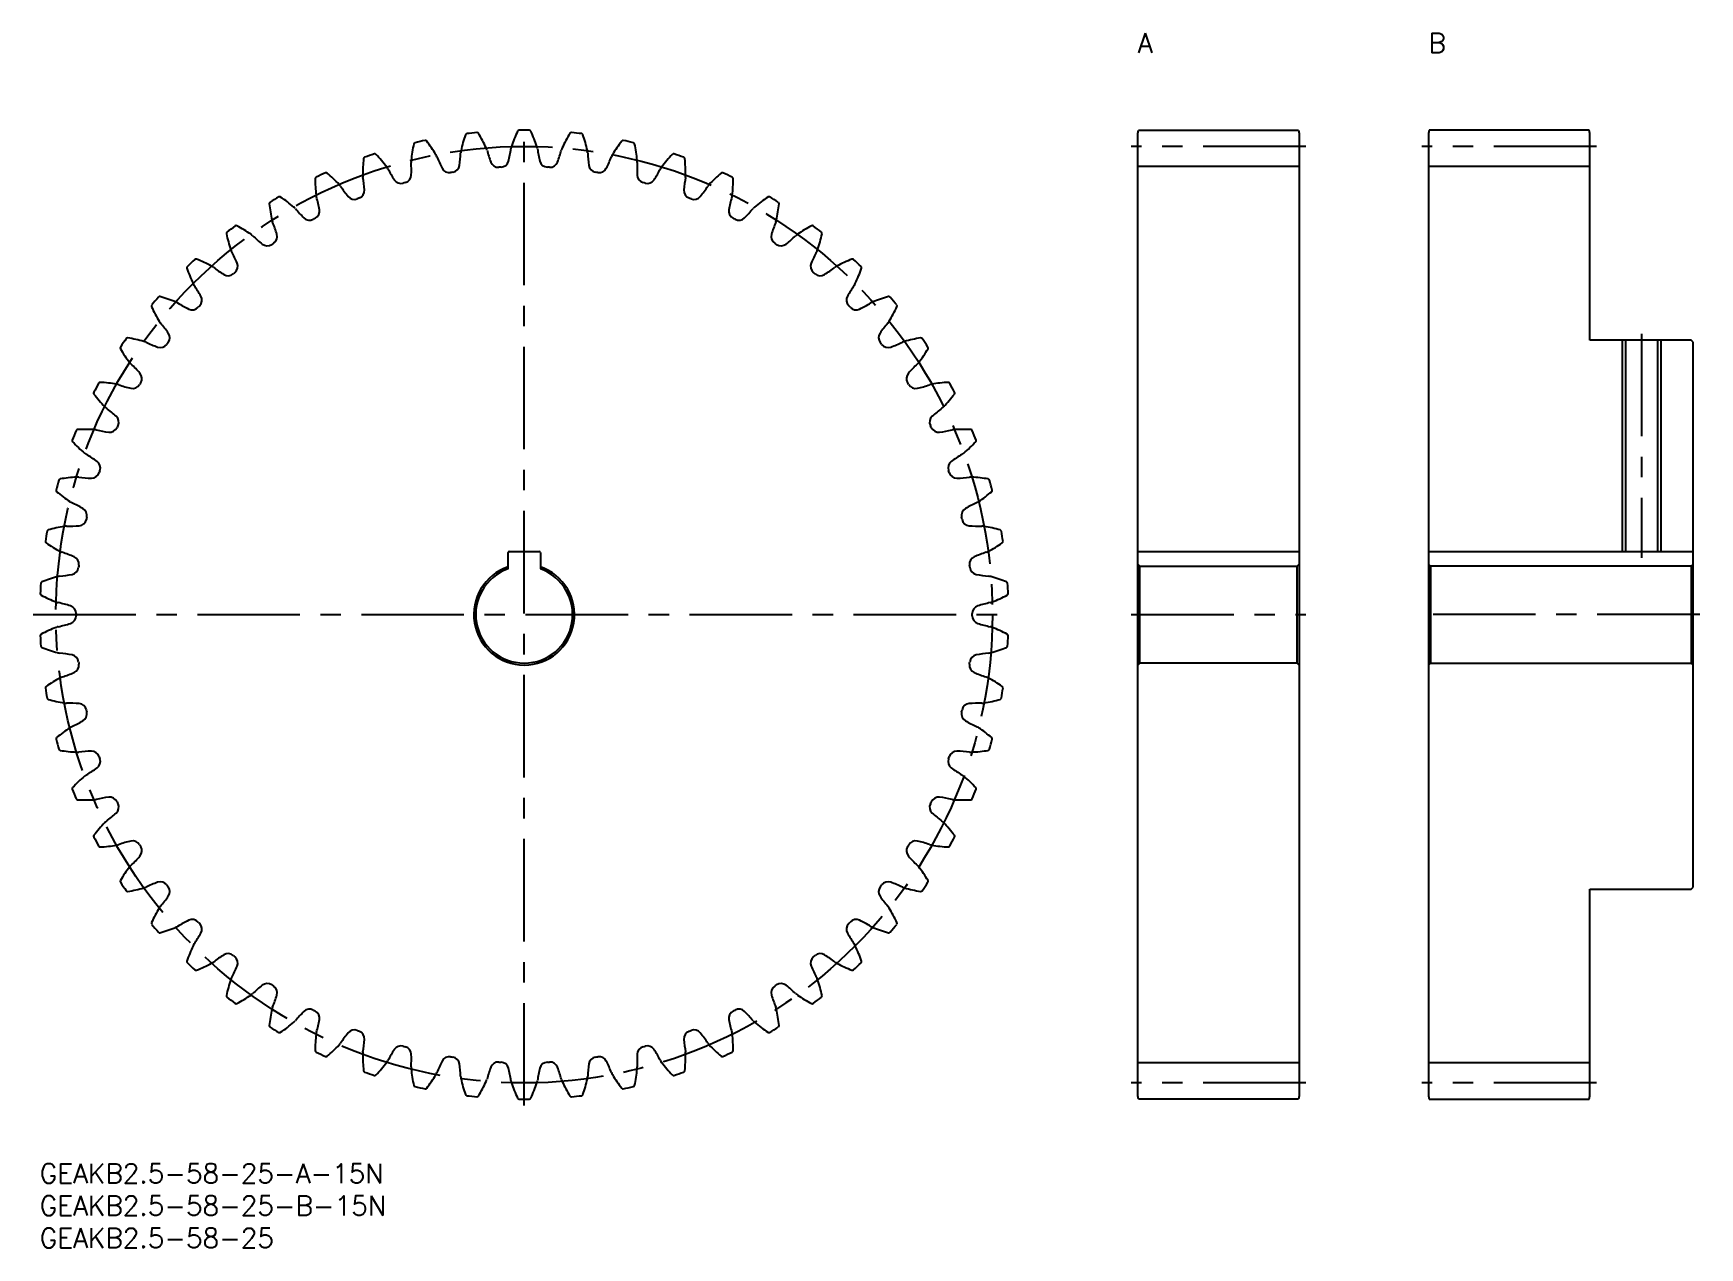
# Model space of a CAD drawing. Extents: x -1 to 257, y -13 to 175.
import ezdxf

# ---------------------------------------------------------------- set-up
doc = ezdxf.new("R2010")
doc.units = 0
doc.header["$LTSCALE"] = 0.5
doc.linetypes.add('CENTER', pattern=[50.8, 31.75, -6.35, 6.35, -6.35])
for name, color, linetype in [('MSM_CENTER', 1, 'CENTER'), ('MSM_CONTINUOUS', 7, 'CONTINUOUS'), ('MSM_NARROW', 5, 'CONTINUOUS'), ('MSM_PART_NUMBER', 7, 'CONTINUOUS')]:
    doc.layers.add(name, color=color, linetype=linetype)
doc.styles.get("Standard").update_dxf_attribs({"font": 'txt.shx', "height": 2, "bigfont": 'bigfont.shx'})

# ---------------------------------------------------------------- blocks, each defined once
blk = doc.blocks.new('*U3')
at = {"layer": 'MSM_PART_NUMBER'}
blk.add_text('GEAKB2.5-58-25-A-15N', height=3, dxfattribs=at).set_placement((0, -3))
blk = doc.blocks.new('*U4')
at = {"layer": 'MSM_PART_NUMBER'}
blk.add_text('GEAKB2.5-58-25-B-15N', height=3, dxfattribs=at).set_placement((0, -8))
blk = doc.blocks.new('*U5')
at = {"layer": 'MSM_PART_NUMBER'}
blk.add_text('GEAKB2.5-58-25', height=3, dxfattribs=at).set_placement((0, -13))
blk = doc.blocks.new('*U6')
at = {"layer": 'MSM_PART_NUMBER'}
blk.add_text('A', height=3, dxfattribs=at).set_placement((170, 172))
blk = doc.blocks.new('*U7')
at = {"layer": 'MSM_PART_NUMBER'}
blk.add_text('B', height=3, dxfattribs=at).set_placement((215, 172))

msp = doc.modelspace()

# ---------------------------------------------------------------- linework, layer by layer
at = {"layer": 'MSM_CENTER'}
for p, q in [((75, 9), (75, 161)), ((196, 157.5), (169, 157.5)), ((241, 157.5), (214, 157.5)), ((248, 128.5), (248, 93.8)), ((-1, 85), (151, 85)), ((169, 85), (196, 85)), ((257, 85), (214, 85)), ((196, 12.5), (169, 12.5)), ((241, 12.5), (214, 12.5))]:
    msp.add_line(p, q, dxfattribs=at)
msp.add_circle((75, 85), 72.5, dxfattribs=at)
at = {"layer": 'MSM_CONTINUOUS'}
for p, q in [((170, 159.5), (170.13, 160)), ((170.13, 160), (194.87, 160)), ((194.87, 160), (195, 159.5)), ((215.13, 160), (215, 159.5)), ((239.87, 160), (215.13, 160)), ((240, 159.5), (239.87, 160)), ((170, 10.5), (170, 159.5)), ((195, 159.5), (195, 10.5)), ((215, 159.5), (215, 10.5)), ((240, 127.5), (240, 159.5)), ((195, 154.38), (170, 154.38)), ((240, 154.38), (215, 154.38)), ((255.7, 127.5), (240, 127.5)), ((245.54, 127.5), (245.54, 94.8)), ((250.46, 127.5), (250.46, 94.8)), ((256, 127.2), (255.7, 127.5)), ((256, 42.8), (256, 127.2)), ((72.5, 92.07), (72.5, 94.6)), ((72.7, 94.8), (77.3, 94.8)), ((77.5, 94.6), (77.5, 92.07)), ((170, 94.8), (195, 94.8)), ((215, 94.8), (256, 94.8)), ((170.3, 92.5), (170, 92.8)), ((170.3, 92.5), (194.7, 92.5)), ((170.3, 77.5), (170.3, 92.5)), ((195, 92.8), (194.7, 92.5)), ((194.7, 77.5), (194.7, 92.5)), ((215, 92.8), (215.3, 92.5)), ((215.3, 92.5), (215.3, 77.5)), ((255.7, 92.5), (215.3, 92.5)), ((255.7, 92.5), (256, 92.8)), ((255.7, 92.5), (255.7, 77.5)), ((170, 77.2), (170.3, 77.5)), ((194.7, 77.5), (170.3, 77.5)), ((194.7, 77.5), (195, 77.2)), ((215.3, 77.5), (215, 77.2)), ((215.3, 77.5), (255.7, 77.5)), ((256, 77.2), (255.7, 77.5)), ((240, 10.5), (240, 42.5)), ((240, 42.5), (255.7, 42.5)), ((255.7, 42.5), (256, 42.8)), ((195, 15.63), (170, 15.63)), ((240, 15.63), (215, 15.63)), ((170.13, 10), (170, 10.5)), ((195, 10.5), (194.87, 10)), ((215, 10.5), (215.13, 10)), ((239.87, 10), (240, 10.5)), ((194.87, 10), (170.13, 10)), ((215.13, 10), (239.87, 10))]:
    msp.add_line(p, q, dxfattribs=at)
for centre, radius, start, end in [((74.21, 159.75), 0.25, 90.6092, 155.2343), ((75, 85), 75, 89.3908, 90.6092), ((75.79, 159.75), 0.25, 24.7656, 89.3908), ((80.57, 152.92), 23.2, 167.6481, 173.9655), ((58.16, 157.83), 0.25, 103.023, 167.6481), ((75, 85), 75, 101.8046, 103.023), ((59.71, 158.17), 0.25, 37.1795, 101.8046), ((41.42, 144.3), 23.2, 30.8621, 37.1795), ((87.89, 151.92), 23.2, 161.4412, 167.7586), ((66.13, 159.22), 0.25, 96.8161, 161.4412), ((75, 85), 75, 95.5977, 96.8161), ((67.71, 159.39), 0.25, 30.9726, 95.5977), ((48.03, 147.58), 23.2, 24.6552, 30.9726), ((75, 156.82), 2.07, 161.5517, 171.2995), ((95.04, 150.13), 23.2, 155.2343, 161.5517), ((54.96, 150.13), 23.2, 18.4483, 24.7657), ((75, 156.82), 2.07, 8.7005, 18.4483), ((101.97, 147.58), 23.2, 149.0274, 155.3448), ((82.29, 159.39), 0.25, 84.4023, 149.0274), ((75, 85), 75, 83.1839, 84.4023), ((83.87, 159.22), 0.25, 18.5588, 83.1839), ((62.11, 151.92), 23.2, 12.2414, 18.5588), ((108.58, 144.3), 23.2, 142.8205, 149.1379), ((90.29, 158.17), 0.25, 78.1954, 142.8205), ((75, 85), 75, 76.977, 78.1954), ((91.84, 157.83), 0.25, 12.3519, 76.977), ((69.43, 152.92), 23.2, 6.0345, 12.3519), ((73.2, 153.12), 23.2, 173.855, 180.1724), ((50.38, 155.58), 0.25, 109.2299, 173.855), ((75, 85), 75, 108.0115, 109.2299), ((51.89, 156.09), 0.25, 43.3863, 108.0115), ((35.21, 140.32), 23.2, 37.069, 43.3864), ((59.56, 155.14), 2.07, 173.9655, 183.7133), ((38.2, 153.76), 19.33, 357.8905, 3.6852), ((59.56, 155.14), 2.07, 21.1143, 30.8621), ((79.52, 162.86), 19.33, 201.1423, 206.9371), ((45.85, 157.34), 19.33, 351.6836, 357.4783), ((67.24, 156.4), 2.07, 167.7586, 177.5064), ((67.24, 156.4), 2.07, 14.9074, 24.6552), ((87.92, 161.91), 19.33, 194.9354, 200.7302), ((71, 155.51), 1.25, 200.7302, 273.2447), ((71.35, 155.53), 1.25, 272.9622, 345.4767), ((53.84, 160.07), 19.33, 345.4767, 351.2715), ((96.16, 160.07), 19.33, 188.7285, 194.5233), ((78.65, 155.53), 1.25, 194.5233, 267.0378), ((79, 155.51), 1.25, 266.7553, 339.2698), ((62.08, 161.91), 19.33, 339.2698, 345.0646), ((82.76, 156.4), 2.07, 155.3448, 165.0926), ((82.76, 156.4), 2.07, 2.4936, 12.2414), ((104.15, 157.34), 19.33, 182.5217, 188.3164), ((70.48, 162.86), 19.33, 333.0629, 338.8577), ((90.44, 155.14), 2.07, 149.1379, 158.8857), ((111.8, 153.76), 19.33, 176.3148, 182.1095), ((90.44, 155.14), 2.07, 356.2867, 6.0345), ((114.79, 140.32), 23.2, 136.6136, 142.931), ((98.11, 156.09), 0.25, 71.9885, 136.6136), ((75, 85), 75, 70.7701, 71.9885), ((99.62, 155.58), 0.25, 6.145, 70.7701), ((76.8, 153.12), 23.2, 359.8276, 6.145), ((42.89, 152.5), 0.25, 115.4368, 180.0618), ((65.84, 152.53), 23.2, 180.0618, 186.3793), ((75, 85), 75, 114.2184, 115.4368), ((44.34, 153.17), 0.25, 49.5933, 114.2184), ((29.46, 135.7), 23.2, 43.2759, 49.5933), ((52.07, 153.06), 2.07, 180.1724, 189.9202), ((30.98, 149.38), 19.33, 4.0974, 9.8921), ((52.07, 153.06), 2.07, 27.3212, 37.069), ((71.08, 162.89), 19.33, 207.3492, 213.144), ((55.94, 153), 1.25, 213.144, 285.6585), ((56.27, 153.1), 1.25, 285.376, 357.8905), ((63.4, 154.67), 1.25, 206.9371, 279.4516), ((75, 85), 69.38, 99.1691, 99.4516), ((63.75, 154.72), 1.25, 279.1691, 351.6836), ((75, 85), 69.37, 92.9622, 93.2447), ((75, 85), 69.38, 86.7553, 87.0378), ((86.25, 154.72), 1.25, 188.3164, 260.8309), ((75, 85), 69.38, 80.5484, 80.8309), ((86.6, 154.67), 1.25, 260.5484, 333.0629), ((93.73, 153.1), 1.25, 182.1095, 254.624), ((94.06, 153), 1.25, 254.3416, 326.856), ((78.92, 162.89), 19.33, 326.856, 332.6508), ((97.93, 153.06), 2.07, 142.931, 152.6788), ((119.02, 149.38), 19.33, 170.1079, 175.9026), ((97.93, 153.06), 2.07, 350.0798, 359.8276), ((120.54, 135.7), 23.2, 130.4067, 136.7241), ((105.66, 153.17), 0.25, 65.7816, 130.4067), ((75, 85), 75, 64.5632, 65.7816), ((107.11, 152.5), 0.25, 359.9382, 64.5632), ((84.16, 152.53), 23.2, 353.6207, 359.9382), ((75, 85), 75, 120.4253, 121.6437), ((37.15, 149.46), 0.25, 55.8002, 120.4253), ((24.25, 130.47), 23.2, 49.4828, 55.8002), ((44.84, 150.18), 2.07, 186.3793, 196.1271), ((44.84, 150.18), 2.07, 33.5281, 43.2759), ((62.68, 162.01), 19.33, 213.5561, 219.3509), ((48.7, 150.54), 1.25, 219.3509, 291.8654), ((49.02, 150.67), 1.25, 291.5829, 4.0974), ((75, 85), 69.37, 105.376, 105.6585), ((75, 85), 69.37, 74.3415, 74.624), ((100.98, 150.67), 1.25, 175.9026, 248.4171), ((101.3, 150.54), 1.25, 248.1347, 320.6491), ((87.32, 162.01), 19.33, 320.6491, 326.4439), ((105.16, 150.18), 2.07, 136.7241, 146.4719), ((105.16, 150.18), 2.07, 343.8729, 353.6207), ((125.75, 130.47), 23.2, 124.1998, 130.5172), ((112.85, 149.46), 0.25, 59.5747, 124.1998), ((75, 85), 75, 58.3563, 59.5747), ((35.78, 148.64), 0.25, 121.6437, 186.2687), ((58.6, 151.14), 23.2, 186.2687, 192.5862), ((37.97, 146.54), 2.07, 39.735, 49.4828), ((54.43, 160.23), 19.33, 219.763, 225.5578), ((42.07, 147.48), 1.25, 297.7898, 10.3043), ((24.28, 144.24), 19.33, 10.3043, 16.099), ((75, 85), 69.38, 111.5829, 111.8654), ((75, 85), 69.38, 68.1346, 68.4171), ((107.93, 147.48), 1.25, 169.6957, 242.2101), ((125.72, 144.24), 19.33, 163.901, 169.6957), ((95.57, 160.23), 19.33, 314.4422, 320.237), ((112.03, 146.54), 2.07, 130.5172, 140.265), ((91.4, 151.14), 23.2, 347.4138, 353.7313), ((114.22, 148.64), 0.25, 353.7313, 58.3563), ((75, 85), 75, 126.6322, 127.8506), ((30.4, 144.99), 0.25, 62.0071, 126.6322), ((19.63, 124.72), 23.2, 55.6897, 62.0071), ((37.97, 146.54), 2.07, 192.5862, 202.334), ((18.17, 138.41), 19.33, 16.5112, 22.3059), ((41.76, 147.32), 1.25, 225.5578, 298.0723), ((75, 85), 69.37, 117.7898, 118.0723), ((75, 85), 69.37, 61.9277, 62.2102), ((108.24, 147.32), 1.25, 241.9278, 314.4422), ((131.83, 138.41), 19.33, 157.6941, 163.4888), ((112.03, 146.54), 2.07, 337.666, 347.4138), ((130.37, 124.72), 23.2, 117.9929, 124.3103), ((119.6, 144.99), 0.25, 53.3678, 117.9929), ((75, 85), 75, 52.1494, 53.3678), ((29.13, 144.02), 0.25, 127.8506, 192.4756), ((51.54, 148.98), 23.2, 192.4756, 198.7931), ((31.54, 142.17), 2.07, 45.9419, 55.6897), ((46.41, 157.56), 19.33, 225.9699, 231.7647), ((35.22, 143.36), 1.25, 231.7647, 304.2792), ((75, 85), 69.37, 123.9967, 124.2792), ((35.51, 143.55), 1.25, 303.9967, 16.5112), ((114.49, 143.55), 1.25, 163.4888, 236.0032), ((75, 85), 69.38, 55.7208, 56.0033), ((114.78, 143.36), 1.25, 235.7209, 308.2353), ((103.59, 157.56), 19.33, 308.2353, 314.0301), ((118.46, 142.17), 2.07, 124.3103, 134.0581), ((98.46, 148.98), 23.2, 341.2069, 347.5244), ((120.87, 144.02), 0.25, 347.5244, 52.1494), ((75, 85), 75, 132.8391, 134.0575), ((24.17, 139.81), 0.25, 68.214, 132.8391), ((15.66, 118.5), 23.2, 61.8966, 68.214), ((31.54, 142.17), 2.07, 198.7931, 208.5409), ((12.73, 131.96), 19.33, 22.7181, 28.5128), ((29.41, 138.94), 1.25, 310.2036, 22.7181), ((120.59, 138.94), 1.25, 157.2819, 229.7964), ((137.27, 131.96), 19.33, 151.4872, 157.2819), ((118.46, 142.17), 2.07, 331.4591, 341.2069), ((134.34, 118.5), 23.2, 111.786, 118.1034), ((125.83, 139.81), 0.25, 47.1609, 111.786), ((75, 85), 75, 45.9425, 47.1609), ((23.02, 138.72), 0.25, 134.0575, 198.6825), ((44.76, 146.07), 23.2, 198.6825, 205), ((25.61, 137.14), 2.07, 52.1488, 61.8966), ((38.74, 154.05), 19.33, 232.1768, 237.9716), ((29.15, 138.71), 1.25, 237.9716, 310.4861), ((75, 85), 69.37, 130.2036, 130.4861), ((75, 85), 69.37, 49.5139, 49.7964), ((120.85, 138.71), 1.25, 229.514, 302.0284), ((111.26, 154.05), 19.33, 302.0284, 307.8232), ((124.39, 137.14), 2.07, 118.1034, 127.8512), ((105.24, 146.07), 23.2, 335, 341.3175), ((126.98, 138.72), 0.25, 341.3175, 45.9425), ((18.55, 134), 0.25, 74.4209, 139.046), ((12.38, 111.89), 23.2, 68.1034, 74.4209), ((25.61, 137.14), 2.07, 205, 214.7478), ((8.02, 124.95), 19.33, 28.925, 34.7197), ((23.85, 133.7), 1.25, 316.4105, 28.925), ((126.15, 133.7), 1.25, 151.075, 223.5894), ((141.98, 124.95), 19.33, 145.2803, 151.075), ((124.39, 137.14), 2.07, 325.2522, 335), ((137.62, 111.89), 23.2, 105.5791, 111.8966), ((131.45, 134), 0.25, 40.954, 105.5791), ((17.52, 132.78), 0.25, 140.2644, 204.8894), ((38.34, 142.44), 23.2, 204.8894, 211.2069), ((75, 85), 75, 139.046, 140.2644), ((20.26, 131.49), 2.07, 58.3557, 68.1034), ((31.48, 149.72), 19.33, 238.3837, 244.1785), ((23.61, 133.44), 1.25, 244.1784, 316.6929), ((75, 85), 69.37, 136.4105, 136.6929), ((75, 85), 69.37, 43.3071, 43.5895), ((126.39, 133.44), 1.25, 223.3071, 295.8215), ((118.52, 149.72), 19.33, 295.8215, 301.6163), ((129.74, 131.49), 2.07, 111.8966, 121.6443), ((111.66, 142.44), 23.2, 328.7931, 335.1106), ((75, 85), 75, 39.7356, 40.954), ((132.48, 132.78), 0.25, 335.1106, 39.7356), ((20.26, 131.49), 2.07, 211.2069, 220.9547), ((4.09, 117.47), 19.33, 35.1319, 40.9266), ((145.91, 117.47), 19.33, 139.0734, 144.8681), ((129.74, 131.49), 2.07, 319.0453, 328.7931), ((12.69, 126.29), 0.25, 146.4713, 211.0963), ((75, 85), 75, 145.2529, 146.4713), ((13.58, 127.6), 0.25, 80.6278, 145.2529), ((9.84, 104.96), 23.2, 74.3103, 80.6278), ((15.56, 125.3), 2.07, 64.5626, 74.3103), ((24.74, 144.64), 19.33, 244.5906, 250.3854), ((18.67, 127.6), 1.25, 250.3853, 322.8998), ((75, 85), 69.37, 142.6174, 142.8998), ((18.88, 127.88), 1.25, 322.6174, 35.1319), ((131.12, 127.88), 1.25, 144.8681, 217.3825), ((75, 85), 69.37, 37.1002, 37.3826), ((131.33, 127.6), 1.25, 217.1002, 289.6146), ((125.26, 144.64), 19.33, 289.6146, 295.4094), ((134.44, 125.3), 2.07, 105.6897, 115.4374), ((140.16, 104.96), 23.2, 99.3722, 105.6897), ((136.42, 127.6), 0.25, 34.7471, 99.3722), ((75, 85), 75, 33.5287, 34.7471), ((137.31, 126.29), 0.25, 328.9037, 33.5287), ((32.34, 138.14), 23.2, 211.0963, 217.4138), ((15.56, 125.3), 2.07, 217.4138, 227.1616), ((134.44, 125.3), 2.07, 312.8384, 322.5862), ((117.66, 138.14), 23.2, 322.5862, 328.9037), ((1, 109.62), 19.33, 41.3388, 47.1335), ((14.57, 121.56), 1.25, 328.8243, 41.3388), ((135.43, 121.56), 1.25, 138.6612, 211.1756), ((149, 109.62), 19.33, 132.8665, 138.6612), ((8.59, 119.31), 0.25, 152.6782, 217.3032), ((75, 85), 75, 151.4598, 152.6782), ((26.84, 133.22), 23.2, 217.3032, 223.6207), ((9.33, 120.71), 0.25, 86.8347, 151.4598), ((8.07, 97.8), 23.2, 80.5172, 86.8347), ((11.55, 118.64), 2.07, 70.7695, 80.5172), ((18.59, 138.85), 19.33, 250.7975, 256.5923), ((14.39, 121.26), 1.25, 256.5922, 329.1067), ((75, 85), 69.37, 148.8243, 149.1067), ((75, 85), 69.37, 30.8933, 31.1757), ((135.61, 121.26), 1.25, 210.8933, 283.4077), ((131.41, 138.85), 19.33, 283.4077, 289.2025), ((138.45, 118.64), 2.07, 99.4828, 109.2305), ((141.93, 97.8), 23.2, 93.1653, 99.4828), ((123.16, 133.22), 23.2, 316.3793, 322.6968), ((140.67, 120.71), 0.25, 28.5402, 93.1653), ((75, 85), 75, 27.3218, 28.5402), ((141.41, 119.31), 0.25, 322.6968, 27.3218), ((11.55, 118.64), 2.07, 223.6207, 233.3685), ((-1.23, 101.47), 19.33, 47.5457, 53.3404), ((151.23, 101.47), 19.33, 126.6596, 132.4543), ((138.45, 118.64), 2.07, 306.6315, 316.3793), ((5.86, 113.4), 0.25, 93.0416, 157.6667), ((7.07, 90.49), 23.2, 86.7241, 93.0416), ((8.28, 111.58), 2.07, 76.9764, 86.7241), ((13.1, 132.44), 19.33, 257.0044, 262.7992), ((10.83, 114.5), 1.25, 262.7991, 335.3137), ((10.98, 114.81), 1.25, 335.0312, 47.5457), ((75, 85), 69.38, 155.0312, 155.3136), ((139.02, 114.81), 1.25, 132.4543, 204.9688), ((75, 85), 69.37, 24.6864, 24.9688), ((139.17, 114.5), 1.25, 204.6864, 277.2008), ((136.9, 132.44), 19.33, 277.2008, 282.9956), ((141.72, 111.58), 2.07, 93.2759, 103.0236), ((142.93, 90.49), 23.2, 86.9584, 93.2759), ((144.14, 113.4), 0.25, 22.3333, 86.9584), ((5.27, 111.93), 0.25, 158.8851, 223.5101), ((75, 85), 75, 157.6667, 158.8851), ((21.91, 127.73), 23.2, 223.5101, 229.8276), ((128.09, 127.73), 23.2, 310.1724, 316.4899), ((75, 85), 75, 21.1149, 22.3333), ((144.73, 111.93), 0.25, 316.4899, 21.1149), ((8.28, 111.58), 2.07, 229.8276, 239.5754), ((-2.56, 93.13), 19.33, 53.7526, 59.5473), ((8.13, 107.72), 1.25, 341.2381, 53.7526), ((141.87, 107.72), 1.25, 126.2474, 198.7619), ((152.56, 93.13), 19.33, 120.4527, 126.2474), ((141.72, 111.58), 2.07, 300.4246, 310.1724), ((75, 85), 75, 163.8736, 165.0919), ((3.19, 105.76), 0.25, 99.2485, 163.8736), ((6.88, 83.11), 23.2, 92.931, 99.2485), ((5.8, 104.21), 2.07, 83.1832, 92.931), ((8.33, 125.47), 19.33, 263.2113, 269.006), ((8.02, 107.39), 1.25, 269.006, 341.5205), ((75, 85), 69.37, 161.2381, 161.5205), ((75, 85), 69.37, 18.4795, 18.7619), ((141.98, 107.39), 1.25, 198.4795, 270.9939), ((141.67, 125.47), 19.33, 270.9939, 276.7887), ((144.2, 104.21), 2.07, 87.069, 96.8168), ((143.12, 83.11), 23.2, 80.7515, 87.069), ((146.81, 105.76), 0.25, 16.1264, 80.7515), ((75, 85), 75, 14.9081, 16.1264), ((2.77, 104.23), 0.25, 165.0919, 229.717), ((17.6, 121.74), 23.2, 229.717, 236.0345), ((132.4, 121.74), 23.2, 303.9655, 310.283), ((147.23, 104.23), 0.25, 310.283, 14.9081), ((5.8, 104.21), 2.07, 236.0345, 245.7823), ((-2.99, 84.7), 19.33, 59.9595, 65.7542), ((6.06, 100.35), 1.25, 347.445, 59.9594), ((143.94, 100.35), 1.25, 120.0406, 192.555), ((152.99, 84.7), 19.33, 114.2458, 120.0405), ((144.2, 104.21), 2.07, 294.2177, 303.9655), ((1.37, 97.88), 0.25, 105.4554, 170.0805), ((7.48, 75.76), 23.2, 99.1379, 105.4554), ((4.13, 96.62), 2.07, 89.3901, 99.1379), ((4.35, 118.02), 19.33, 269.4182, 275.2129), ((5.99, 100.01), 1.25, 275.2129, 347.7274), ((75, 85), 69.37, 167.445, 167.7274), ((75, 85), 69.38, 12.2726, 12.555), ((144.01, 100.01), 1.25, 192.2726, 264.7871), ((145.65, 118.02), 19.33, 264.7871, 270.5818), ((145.87, 96.62), 2.07, 80.8621, 90.6099), ((142.52, 75.76), 23.2, 74.5446, 80.8621), ((148.63, 97.88), 0.25, 9.9195, 74.5446), ((75, 85), 75, 170.0805, 171.2988), ((1.11, 96.31), 0.25, 171.2988, 235.9239), ((13.97, 115.32), 23.2, 235.9239, 242.2414), ((136.03, 115.32), 23.2, 297.7586, 304.0761), ((75, 85), 75, 8.7012, 9.9195), ((148.89, 96.31), 0.25, 304.0761, 8.7012), ((4.13, 96.62), 2.07, 242.2414, 251.9892), ((-2.5, 76.27), 19.33, 66.1664, 71.9611), ((4.81, 92.81), 1.25, 353.6519, 66.1663), ((72.7, 94.6), 0.2, 90, 180), ((77.3, 94.6), 0.2, 0, 90), ((145.19, 92.81), 1.25, 113.8337, 186.3481), ((152.5, 76.27), 19.33, 108.0389, 113.8336), ((145.87, 96.62), 2.07, 288.0108, 297.7586), ((8.88, 68.51), 23.2, 105.3448, 111.6623), ((3.29, 88.89), 2.07, 95.597, 105.3448), ((1.19, 110.19), 19.33, 275.6251, 281.4198), ((4.77, 92.46), 1.25, 281.4198, 353.9343), ((75, 85), 69.37, 173.6519, 173.9343), ((75, 85), 7.8, 108.6939, 71.3061), ((75, 85), 7.5, 109.4712, 70.5288), ((75, 85), 69.38, 6.0657, 6.3481), ((145.23, 92.46), 1.25, 186.0657, 258.5802), ((148.81, 110.19), 19.33, 258.5802, 264.3749), ((146.71, 88.89), 2.07, 74.6552, 84.403), ((141.12, 68.51), 23.2, 68.3377, 74.6552), ((75, 85), 75, 176.2874, 177.5057), ((0.32, 88.25), 0.25, 177.5057, 242.1308), ((0.41, 89.84), 0.25, 111.6623, 176.2873), ((11.05, 108.54), 23.2, 242.1308, 248.4483), ((138.95, 108.54), 23.2, 291.5517, 297.8692), ((149.59, 89.84), 0.25, 3.7126, 68.3377), ((149.68, 88.25), 0.25, 297.8692, 2.4943), ((75, 85), 75, 2.4943, 3.7126), ((3.29, 88.89), 2.07, 248.4483, 258.1961), ((-1.1, 67.94), 19.33, 72.3733, 78.168), ((4.38, 85.17), 1.25, 359.8588, 72.3733), ((75, 85), 69.37, 179.8588, 180.1412), ((145.62, 85.17), 1.25, 107.6268, 180.1412), ((75, 85), 69.38, 359.8588, 0.1412), ((151.1, 67.94), 19.33, 101.832, 107.6267), ((146.71, 88.89), 2.07, 281.8039, 291.5517), ((11.05, 61.46), 23.2, 111.5517, 117.8692), ((3.29, 81.11), 2.07, 101.8039, 111.5517), ((-1.1, 102.06), 19.33, 281.832, 287.6267), ((4.38, 84.83), 1.25, 287.6268, 0.1412), ((145.62, 84.83), 1.25, 179.8588, 252.3732), ((151.1, 102.06), 19.33, 252.3733, 258.168), ((146.71, 81.11), 2.07, 68.4483, 78.1961), ((138.95, 61.46), 23.2, 62.1308, 68.4483), ((0.32, 81.75), 0.25, 117.8692, 182.4942), ((75, 85), 75, 182.4943, 183.7126), ((0.41, 80.16), 0.25, 183.7126, 248.3377), ((149.59, 80.16), 0.25, 291.6623, 356.2874), ((149.68, 81.75), 0.25, 357.5057, 62.1308), ((75, 85), 75, 356.2874, 357.5057), ((8.88, 101.49), 23.2, 248.3377, 254.6552), ((3.29, 81.11), 2.07, 254.6552, 264.403), ((1.19, 59.81), 19.33, 78.5802, 84.3749), ((4.77, 77.54), 1.25, 6.0657, 78.5802), ((75, 85), 69.37, 186.0657, 186.3481), ((75, 85), 69.37, 353.6519, 353.9343), ((145.23, 77.54), 1.25, 101.4199, 173.9343), ((148.81, 59.81), 19.33, 95.6251, 101.4198), ((146.71, 81.11), 2.07, 275.597, 285.3448), ((141.12, 101.49), 23.2, 285.3448, 291.6623), ((13.97, 54.68), 23.2, 117.7586, 124.0761), ((4.13, 73.38), 2.07, 108.0108, 117.7586), ((-2.5, 93.73), 19.33, 288.0389, 293.8336), ((4.81, 77.19), 1.25, 293.8336, 6.3481), ((145.19, 77.19), 1.25, 173.6519, 246.1664), ((152.5, 93.73), 19.33, 246.1664, 251.9611), ((145.87, 73.38), 2.07, 62.2414, 71.9892), ((136.03, 54.68), 23.2, 55.9239, 62.2414), ((1.11, 73.69), 0.25, 124.0761, 188.7012), ((75, 85), 75, 188.7012, 189.9195), ((75, 85), 75, 350.0805, 351.2988), ((148.89, 73.69), 0.25, 351.2988, 55.924), ((1.37, 72.12), 0.25, 189.9195, 254.5446), ((7.48, 94.24), 23.2, 254.5446, 260.8621), ((4.13, 73.38), 2.07, 260.8621, 270.6099), ((4.35, 51.98), 19.33, 84.7871, 90.5818), ((5.99, 69.99), 1.25, 12.2726, 84.7871), ((6.06, 69.65), 1.25, 300.0405, 12.555), ((75, 85), 69.38, 192.2726, 192.555), ((143.94, 69.65), 1.25, 167.445, 239.9595), ((75, 85), 69.38, 347.445, 347.7274), ((144.01, 69.99), 1.25, 95.213, 167.7274), ((145.65, 51.98), 19.33, 89.4182, 95.2129), ((145.87, 73.38), 2.07, 269.3901, 279.1379), ((142.52, 94.24), 23.2, 279.1379, 285.4554), ((148.63, 72.12), 0.25, 285.4554, 350.0805), ((17.6, 48.26), 23.2, 123.9655, 130.283), ((5.8, 65.79), 2.07, 114.2177, 123.9655), ((-2.99, 85.3), 19.33, 294.2458, 300.0405), ((152.99, 85.3), 19.33, 239.9595, 245.7542), ((144.2, 65.79), 2.07, 56.0345, 65.7823), ((132.4, 48.26), 23.2, 49.717, 56.0345), ((2.77, 65.77), 0.25, 130.283, 194.9081), ((75, 85), 75, 194.9081, 196.1264), ((75, 85), 75, 343.8736, 345.0919), ((147.23, 65.77), 0.25, 345.0919, 49.7171), ((3.19, 64.24), 0.25, 196.1264, 260.7515), ((6.88, 86.89), 23.2, 260.7515, 267.069), ((5.8, 65.79), 2.07, 267.069, 276.8168), ((8.33, 44.53), 19.33, 90.9939, 96.7887), ((8.02, 62.61), 1.25, 18.4795, 90.9939), ((8.13, 62.28), 1.25, 306.2474, 18.7619), ((75, 85), 69.38, 198.4795, 198.7619), ((141.87, 62.28), 1.25, 161.2381, 233.7526), ((75, 85), 69.37, 341.2381, 341.5205), ((141.98, 62.61), 1.25, 89.0061, 161.5205), ((141.67, 44.53), 19.33, 83.2113, 89.0061), ((144.2, 65.79), 2.07, 263.1832, 272.931), ((143.12, 86.89), 23.2, 272.931, 279.2485), ((146.81, 64.24), 0.25, 279.2484, 343.8736), ((21.91, 42.27), 23.2, 130.1724, 136.4899), ((8.28, 58.42), 2.07, 120.4246, 130.1724), ((-2.56, 76.87), 19.33, 300.4527, 306.2474), ((152.56, 76.87), 19.33, 233.7526, 239.5473), ((141.72, 58.42), 2.07, 49.8276, 59.5754), ((128.09, 42.27), 23.2, 43.5101, 49.8276), ((5.27, 58.07), 0.25, 136.4899, 201.1149), ((75, 85), 75, 201.1149, 202.3333), ((75, 85), 75, 337.6667, 338.8851), ((144.73, 58.07), 0.25, 338.8851, 43.5102), ((5.86, 56.6), 0.25, 202.3333, 266.9584), ((7.07, 79.51), 23.2, 266.9584, 273.2759), ((8.28, 58.42), 2.07, 273.2759, 283.0236), ((13.1, 37.56), 19.33, 97.2008, 102.9956), ((-1.23, 68.53), 19.33, 306.6596, 312.4543), ((10.83, 55.5), 1.25, 24.6864, 97.2008), ((10.98, 55.19), 1.25, 312.4543, 24.9688), ((75, 85), 69.37, 204.6864, 204.9688), ((139.02, 55.19), 1.25, 155.0312, 227.5457), ((75, 85), 69.38, 335.0312, 335.3136), ((139.17, 55.5), 1.25, 82.7992, 155.3136), ((151.23, 68.53), 19.33, 227.5457, 233.3404), ((136.9, 37.56), 19.33, 77.0044, 82.7992), ((141.72, 58.42), 2.07, 256.9764, 266.7241), ((142.93, 79.51), 23.2, 266.7241, 273.0416), ((144.14, 56.6), 0.25, 273.0415, 337.6667), ((26.84, 36.78), 23.2, 136.3793, 142.6968), ((11.55, 51.36), 2.07, 126.6315, 136.3793), ((138.45, 51.36), 2.07, 43.6207, 53.3685), ((123.16, 36.78), 23.2, 37.3032, 43.6207), ((8.59, 50.69), 0.25, 142.6968, 207.3218), ((75, 85), 75, 207.3218, 208.5402), ((9.33, 49.29), 0.25, 208.5402, 273.1653), ((8.07, 72.2), 23.2, 273.1653, 279.4828), ((11.55, 51.36), 2.07, 279.4828, 289.2305), ((18.59, 31.15), 19.33, 103.4077, 109.2025), ((14.39, 48.74), 1.25, 30.8933, 103.4077), ((75, 85), 69.37, 210.8933, 211.1757), ((14.57, 48.44), 1.25, 318.6612, 31.1757), ((135.43, 48.44), 1.25, 148.8243, 221.3388), ((75, 85), 69.38, 328.8243, 329.1067), ((135.61, 48.74), 1.25, 76.5923, 149.1067), ((131.41, 31.15), 19.33, 70.7975, 76.5923), ((138.45, 51.36), 2.07, 250.7695, 260.5172), ((141.93, 72.2), 23.2, 260.5172, 266.8347), ((140.67, 49.29), 0.25, 266.8346, 331.4598), ((75, 85), 75, 331.4598, 332.6782), ((141.41, 50.69), 0.25, 332.6782, 37.3033), ((1, 60.38), 19.33, 312.8665, 318.6612), ((149, 60.38), 19.33, 221.3388, 227.1335), ((32.34, 31.86), 23.2, 142.5862, 148.9037), ((15.56, 44.7), 2.07, 132.8384, 142.5862), ((134.44, 44.7), 2.07, 37.4138, 47.1616), ((117.66, 31.86), 23.2, 31.0963, 37.4138), ((12.69, 43.71), 0.25, 148.9037, 213.5287), ((75, 85), 75, 213.5287, 214.7471), ((13.58, 42.4), 0.25, 214.7471, 279.3722), ((9.84, 65.04), 23.2, 279.3722, 285.6897), ((15.56, 44.7), 2.07, 285.6897, 295.4374), ((24.74, 25.36), 19.33, 109.6146, 115.4094), ((18.67, 42.4), 1.25, 37.1002, 109.6146), ((4.09, 52.53), 19.33, 319.0734, 324.8681), ((75, 85), 69.38, 217.1002, 217.3826), ((18.88, 42.12), 1.25, 324.8681, 37.3826), ((131.12, 42.12), 1.25, 142.6174, 215.1319), ((145.91, 52.53), 19.33, 215.1319, 220.9266), ((75, 85), 69.38, 322.6174, 322.8998), ((131.33, 42.4), 1.25, 70.3854, 142.8998), ((125.26, 25.36), 19.33, 64.5906, 70.3854), ((134.44, 44.7), 2.07, 244.5626, 254.3103), ((140.16, 65.04), 23.2, 254.3103, 260.6278), ((136.42, 42.4), 0.25, 260.6278, 325.2529), ((75, 85), 75, 325.2529, 326.4713), ((137.31, 43.71), 0.25, 326.4713, 31.0964), ((38.34, 27.56), 23.2, 148.7931, 155.1106), ((20.26, 38.51), 2.07, 139.0453, 148.7931), ((129.74, 38.51), 2.07, 31.2069, 40.9547), ((111.66, 27.56), 23.2, 24.8894, 31.2069), ((17.52, 37.22), 0.25, 155.1106, 219.7356), ((75, 85), 75, 219.7356, 220.954), ((12.38, 58.11), 23.2, 285.5791, 291.8966), ((20.26, 38.51), 2.07, 291.8966, 301.6443), ((31.48, 20.28), 19.33, 115.8215, 121.6163), ((23.61, 36.56), 1.25, 43.3071, 115.8215), ((75, 85), 69.37, 223.3071, 223.5895), ((23.85, 36.3), 1.25, 331.075, 43.5895), ((126.15, 36.3), 1.25, 136.4105, 208.925), ((75, 85), 69.38, 316.4105, 316.6929), ((126.39, 36.56), 1.25, 64.1785, 136.6929), ((118.52, 20.28), 19.33, 58.3837, 64.1785), ((129.74, 38.51), 2.07, 238.3557, 248.1034), ((137.62, 58.11), 23.2, 248.1034, 254.4209), ((75, 85), 75, 319.046, 320.2644), ((132.48, 37.22), 0.25, 320.2644, 24.8895), ((18.55, 36), 0.25, 220.954, 285.5791), ((44.76, 23.93), 23.2, 155, 161.3175), ((25.61, 32.86), 2.07, 145.2522, 155), ((8.02, 45.05), 19.33, 325.2803, 331.075), ((141.98, 45.05), 19.33, 208.925, 214.7197), ((124.39, 32.86), 2.07, 25, 34.7478), ((105.24, 23.93), 23.2, 18.6825, 25), ((131.45, 36), 0.25, 254.4209, 319.046), ((23.02, 31.28), 0.25, 161.3175, 225.9425), ((75, 85), 75, 225.9425, 227.1609), ((15.66, 51.5), 23.2, 291.786, 298.1034), ((25.61, 32.86), 2.07, 298.1034, 307.8512), ((38.74, 15.95), 19.33, 122.0284, 127.8232), ((29.15, 31.29), 1.25, 49.5139, 122.0284), ((75, 85), 69.38, 229.5139, 229.7964), ((29.41, 31.06), 1.25, 337.2819, 49.7964), ((120.59, 31.06), 1.25, 130.2036, 202.7181), ((75, 85), 69.38, 310.2036, 310.4861), ((120.85, 31.29), 1.25, 57.9716, 130.4861), ((111.26, 15.95), 19.33, 52.1768, 57.9716), ((124.39, 32.86), 2.07, 232.1488, 241.8966), ((134.34, 51.5), 23.2, 241.8966, 248.214), ((75, 85), 75, 312.8391, 314.0575), ((126.98, 31.28), 0.25, 314.0575, 18.6826), ((24.17, 30.19), 0.25, 227.1609, 291.786), ((51.54, 21.02), 23.2, 161.2069, 167.5244), ((31.54, 27.83), 2.07, 151.4591, 161.2069), ((12.73, 38.04), 19.33, 331.4872, 337.2819), ((137.27, 38.04), 19.33, 202.7181, 208.5128), ((118.46, 27.83), 2.07, 18.7931, 28.5409), ((98.46, 21.02), 23.2, 12.4756, 18.7931), ((125.83, 30.19), 0.25, 248.214, 312.8391), ((29.13, 25.98), 0.25, 167.5244, 232.1494), ((19.63, 45.28), 23.2, 297.9929, 304.3103), ((31.54, 27.83), 2.07, 304.3103, 314.0581), ((46.41, 12.44), 19.33, 128.2353, 134.0301), ((35.22, 26.64), 1.25, 55.7208, 128.2353), ((75, 85), 69.37, 235.7208, 236.0033), ((18.17, 31.59), 19.33, 337.6941, 343.4888), ((35.51, 26.45), 1.25, 343.4888, 56.0033), ((114.49, 26.45), 1.25, 123.9967, 196.5112), ((131.83, 31.59), 19.33, 196.5112, 202.3059), ((75, 85), 69.38, 303.9967, 304.2792), ((114.78, 26.64), 1.25, 51.7647, 124.2792), ((103.59, 12.44), 19.33, 45.9699, 51.7647), ((118.46, 27.83), 2.07, 225.9419, 235.6897), ((130.37, 45.28), 23.2, 235.6897, 242.0071), ((120.87, 25.98), 0.25, 307.8506, 12.4757), ((75, 85), 75, 232.1494, 233.3678), ((30.4, 25.01), 0.25, 233.3678, 297.9929), ((58.6, 18.86), 23.2, 167.4138, 173.7313), ((37.97, 23.46), 2.07, 157.666, 167.4138), ((54.43, 9.77), 19.33, 134.4422, 140.237), ((41.76, 22.68), 1.25, 61.9277, 134.4422), ((75, 85), 69.37, 241.9277, 242.2102), ((42.07, 22.52), 1.25, 349.6957, 62.2101), ((107.93, 22.52), 1.25, 117.7898, 190.3043), ((75, 85), 69.37, 297.7898, 298.0723), ((108.24, 22.68), 1.25, 45.5578, 118.0723), ((95.57, 9.77), 19.33, 39.763, 45.5578), ((112.03, 23.46), 2.07, 12.5862, 22.334), ((91.4, 18.86), 23.2, 6.2687, 12.5862), ((119.6, 25.01), 0.25, 242.0071, 306.6322), ((75, 85), 75, 306.6322, 307.8506), ((35.78, 21.36), 0.25, 173.7313, 238.3563), ((75, 85), 75, 238.3563, 239.5747), ((24.25, 39.53), 23.2, 304.1998, 310.5172), ((37.97, 23.46), 2.07, 310.5172, 320.265), ((24.28, 25.76), 19.33, 343.901, 349.6957), ((48.7, 19.46), 1.25, 68.1346, 140.6491), ((101.3, 19.46), 1.25, 39.3509, 111.8654), ((125.72, 25.76), 19.33, 190.3043, 196.099), ((112.03, 23.46), 2.07, 219.735, 229.4828), ((125.75, 39.53), 23.2, 229.4828, 235.8002), ((75, 85), 75, 300.4253, 301.6437), ((114.22, 21.36), 0.25, 301.6437, 6.2688), ((37.15, 20.54), 0.25, 239.5747, 304.1998), ((65.84, 17.47), 23.2, 173.6207, 179.9382), ((44.84, 19.82), 2.07, 163.8729, 173.6207), ((29.46, 34.3), 23.2, 310.4067, 316.7241), ((44.84, 19.82), 2.07, 316.7241, 326.4719), ((62.68, 7.99), 19.33, 140.6491, 146.4439), ((75, 85), 69.37, 248.1346, 248.4171), ((49.02, 19.33), 1.25, 355.9026, 68.417), ((30.98, 20.62), 19.33, 350.1079, 355.9026), ((55.94, 17), 1.25, 74.3415, 146.856), ((75, 85), 69.37, 254.3415, 254.624), ((56.27, 16.9), 1.25, 2.1095, 74.624), ((93.73, 16.9), 1.25, 105.376, 177.8905), ((75, 85), 69.37, 285.376, 285.6585), ((94.06, 17), 1.25, 33.144, 105.6584), ((100.98, 19.33), 1.25, 111.5829, 184.0974), ((119.02, 20.62), 19.33, 184.0974, 189.8921), ((75, 85), 69.37, 291.5829, 291.8654), ((87.32, 7.99), 19.33, 33.5561, 39.3509), ((105.16, 19.82), 2.07, 213.5281, 223.2759), ((120.54, 34.3), 23.2, 223.2759, 229.5933), ((105.16, 19.82), 2.07, 6.3793, 16.1271), ((84.16, 17.47), 23.2, 0.0618, 6.3793), ((112.85, 20.54), 0.25, 235.8002, 300.4253), ((42.89, 17.5), 0.25, 179.9382, 244.5632), ((75, 85), 75, 244.5632, 245.7816), ((44.34, 16.83), 0.25, 245.7816, 310.4067), ((52.07, 16.94), 2.07, 170.0798, 179.8276), ((73.2, 16.88), 23.2, 179.8276, 186.145), ((35.21, 29.68), 23.2, 316.6136, 322.931), ((52.07, 16.94), 2.07, 322.931, 332.6788), ((71.08, 7.11), 19.33, 146.856, 152.6508), ((38.2, 16.24), 19.33, 356.3148, 2.1095), ((79.52, 7.14), 19.33, 153.0629, 158.8577), ((63.4, 15.33), 1.25, 80.5484, 153.0629), ((75, 85), 69.38, 260.5484, 260.8309), ((63.75, 15.28), 1.25, 8.3164, 80.8308), ((71, 14.49), 1.25, 86.7553, 159.2698), ((75, 85), 69.38, 266.7553, 267.0378), ((71.35, 14.47), 1.25, 14.5233, 87.0377), ((78.65, 14.47), 1.25, 92.9622, 165.4767), ((75, 85), 69.37, 272.9622, 273.2447), ((79, 14.49), 1.25, 20.7302, 93.2446), ((86.25, 15.28), 1.25, 99.1691, 171.6836), ((75, 85), 69.38, 279.1691, 279.4516), ((86.6, 15.33), 1.25, 26.9371, 99.4515), ((70.48, 7.14), 19.33, 21.1423, 26.9371), ((111.8, 16.24), 19.33, 177.8905, 183.6852), ((78.92, 7.11), 19.33, 27.3492, 33.144), ((97.93, 16.94), 2.07, 207.3212, 217.069), ((114.79, 29.68), 23.2, 217.069, 223.3864), ((76.8, 16.88), 23.2, 353.855, 0.1724), ((97.93, 16.94), 2.07, 0.1724, 9.9202), ((105.66, 16.83), 0.25, 229.5933, 294.2184), ((75, 85), 75, 294.2184, 295.4368), ((107.11, 17.5), 0.25, 295.4368, 0.0619), ((50.38, 14.42), 0.25, 186.145, 250.7701), ((75, 85), 75, 250.7701, 251.9885), ((51.89, 13.91), 0.25, 251.9885, 316.6136), ((59.56, 14.86), 2.07, 176.2867, 186.0345), ((80.57, 17.08), 23.2, 186.0345, 192.3519), ((41.42, 25.7), 23.2, 322.8205, 329.1379), ((59.56, 14.86), 2.07, 329.1379, 338.8857), ((45.85, 12.66), 19.33, 2.5217, 8.3164), ((67.24, 13.6), 2.07, 182.4936, 192.2414), ((87.89, 18.08), 23.2, 192.2414, 198.5588), ((67.24, 13.6), 2.07, 335.3448, 345.0926), ((87.92, 8.09), 19.33, 159.2698, 165.0646), ((53.84, 9.93), 19.33, 8.7285, 14.5233), ((96.16, 9.93), 19.33, 165.4767, 171.2715), ((62.08, 8.09), 19.33, 14.9354, 20.7302), ((82.76, 13.6), 2.07, 194.9074, 204.6552), ((62.11, 18.08), 23.2, 341.4412, 347.7586), ((82.76, 13.6), 2.07, 347.7586, 357.5064), ((104.15, 12.66), 19.33, 171.6836, 177.4783), ((90.44, 14.86), 2.07, 201.1143, 210.8621), ((108.58, 25.7), 23.2, 210.8621, 217.1795), ((69.43, 17.08), 23.2, 347.6481, 353.9655), ((90.44, 14.86), 2.07, 353.9655, 3.7133), ((98.11, 13.91), 0.25, 223.3864, 288.0115), ((75, 85), 75, 288.0115, 289.2299), ((99.62, 14.42), 0.25, 289.2299, 353.855), ((58.16, 12.17), 0.25, 192.3519, 256.977), ((75, 85), 75, 256.977, 258.1954), ((59.71, 11.83), 0.25, 258.1954, 322.8204), ((66.13, 10.78), 0.25, 198.5588, 263.1839), ((75, 85), 75, 263.1839, 264.4023), ((67.71, 10.61), 0.25, 264.4023, 329.0274), ((48.03, 22.42), 23.2, 329.0274, 335.3448), ((75, 13.18), 2.07, 188.7005, 198.4483), ((95.04, 19.87), 23.2, 198.4483, 204.7657), ((54.96, 19.87), 23.2, 335.2343, 341.5517), ((75, 13.18), 2.07, 341.5517, 351.2995), ((101.97, 22.42), 23.2, 204.6552, 210.9726), ((82.29, 10.61), 0.25, 210.9726, 275.5977), ((75, 85), 75, 275.5977, 276.8161), ((83.87, 10.78), 0.25, 276.8161, 341.4412), ((90.29, 11.83), 0.25, 217.1795, 281.8046), ((75, 85), 75, 281.8046, 283.023), ((91.84, 12.17), 0.25, 283.023, 347.6481), ((74.21, 10.25), 0.25, 204.7657, 269.3908), ((75, 85), 75, 269.3908, 270.6092), ((75.79, 10.25), 0.25, 270.6092, 335.2343)]:
    msp.add_arc(centre, radius, start, end, dxfattribs=at)
at = {"layer": 'MSM_NARROW'}
for p, q in [((245, 127.5), (245, 94.8)), ((251, 127.5), (251, 94.8))]:
    msp.add_line(p, q, dxfattribs=at)

# ---------------------------------------------------------------- block references
at = {"layer": 'MSM_CONTINUOUS'}
for name in ['*U6', '*U7', '*U3', '*U4', '*U5']:
    msp.add_blockref(name, (0, 0), dxfattribs=at)

doc.saveas('drawing.dxf')
